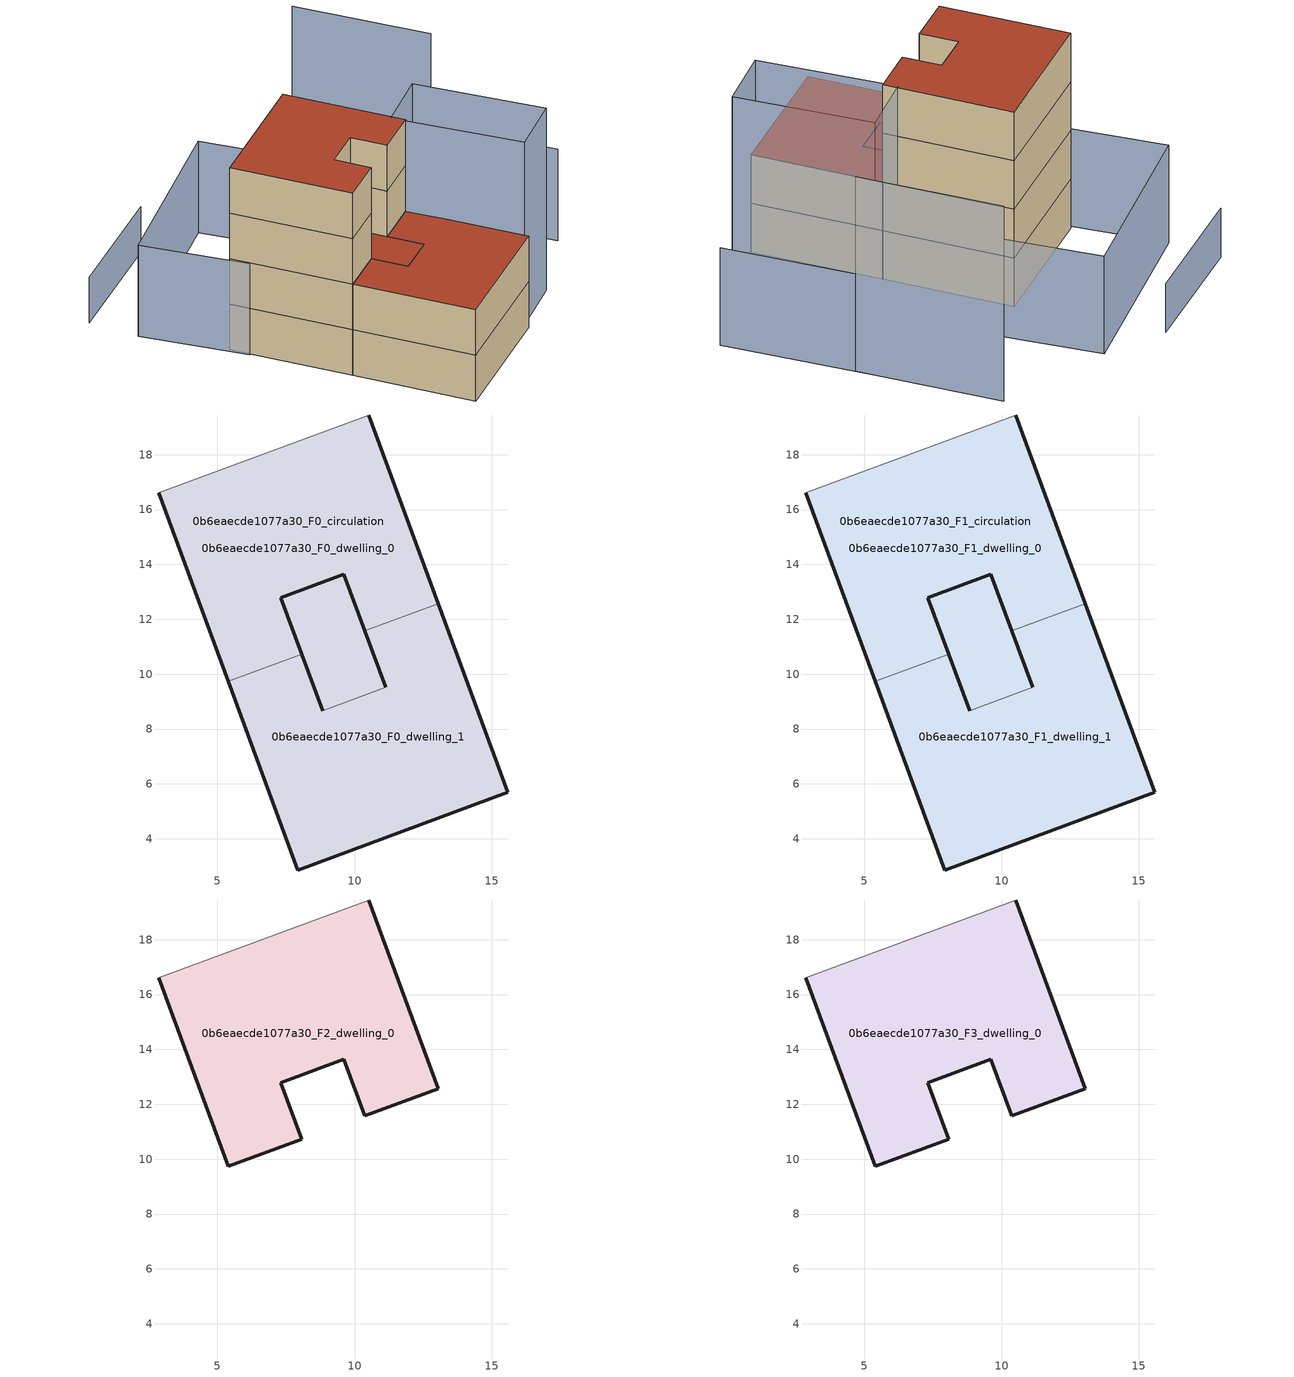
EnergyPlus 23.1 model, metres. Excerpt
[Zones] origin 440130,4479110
0b6eaecde1077a30_F0_dwelling_0
 floor ground (EU_floor_Construction): 10.5,19.45 13.04,12.57 10.37,11.58 9.61,13.64 7.31,12.79 7.4,12.56 8.07,10.73 5.39,9.74 2.85,16.62 z0; 9.61,13.64 11.13,9.51 8.83,8.67 8.07,10.73 7.4,12.56 7.31,12.79 z0
 wall outside (EU_wall_Construction): 2.85,16.62 5.39,9.74 / 8.07,10.73 7.31,12.79 9.61,13.64 10.37,11.58 / 13.04,12.57 10.5,19.45 z0:3
 wall adiabatic (EU_wall_Construction): 10.5,19.45 2.85,16.62 z0:3
 wall to 0b6eaecde1077a30_F0_dwelling_1 (EU_wall_Construction): 5.39,9.74 8.07,10.73 / 10.37,11.58 13.04,12.57 z0:3
0b6eaecde1077a30_F0_dwelling_1
 floor ground (EU_floor_Construction): 13.04,12.57 15.59,5.69 7.93,2.86 5.39,9.74 8.07,10.73 8.83,8.67 11.13,9.51 10.37,11.58 z0; 9.61,13.64 11.13,9.51 8.83,8.67 8.07,10.73 7.31,12.79 z0
 wall outside (EU_wall_Construction): 10.37,11.58 11.13,9.51 / 8.83,8.67 8.07,10.73 / 5.39,9.74 7.93,2.86 15.59,5.69 13.04,12.57 z0:3
 wall to 0b6eaecde1077a30_F0_circulation (EU_wall_Construction): 11.13,9.51 8.83,8.67 z0:3
0b6eaecde1077a30_F0_circulation
 floor ground (EU_floor_Construction): 9.61,13.64 11.13,9.51 8.83,8.67 8.07,10.73 7.4,12.56 7.31,12.79 z0; 10.5,19.45 13.04,12.57 10.37,11.58 9.61,13.64 7.31,12.79 8.07,10.73 5.39,9.74 2.85,16.62 z0; 13.04,12.57 15.59,5.69 7.93,2.86 5.39,9.74 8.07,10.73 8.83,8.67 11.13,9.51 10.37,11.58 z0
 wall outside (EU_wall_Construction): 11.13,9.51 9.61,13.64 7.31,12.79 8.83,8.67 z0:3
0b6eaecde1077a30_F1_dwelling_0
 floor to 0b6eaecde1077a30_F0_dwelling_0 (EU_floor_Construction): 10.5,19.45 13.04,12.57 10.37,11.58 9.61,13.64 7.31,12.79 7.4,12.56 8.07,10.73 5.39,9.74 2.85,16.62 z3; 9.61,13.64 10.37,11.58 11.13,9.51 8.83,8.67 8.07,10.73 7.4,12.56 7.31,12.79 z3
 wall outside (EU_wall_Construction): 2.85,16.62 5.39,9.74 / 8.07,10.73 7.31,12.79 9.61,13.64 10.37,11.58 / 13.04,12.57 10.5,19.45 z3:6
 wall adiabatic (EU_wall_Construction): 10.5,19.45 2.85,16.62 z3:6
 wall to 0b6eaecde1077a30_F1_dwelling_1 (EU_wall_Construction): 5.39,9.74 8.07,10.73 / 10.37,11.58 13.04,12.57 z3:6
 roof outside (EU_floor_Construction): 11.13,9.51 10.37,11.58 9.61,13.64 7.31,12.79 7.4,12.56 8.07,10.73 8.83,8.67 z6
0b6eaecde1077a30_F1_dwelling_1
 floor to 0b6eaecde1077a30_F0_dwelling_1 (EU_floor_Construction): 13.04,12.57 15.59,5.69 7.93,2.86 5.39,9.74 8.07,10.73 8.83,8.67 11.13,9.51 10.37,11.58 z3; 9.61,13.64 10.37,11.58 11.13,9.51 8.83,8.67 8.07,10.73 7.31,12.79 z3
 wall outside (EU_wall_Construction): 10.37,11.58 11.13,9.51 / 8.83,8.67 8.07,10.73 / 5.39,9.74 7.93,2.86 15.59,5.69 13.04,12.57 z3:6
 wall to 0b6eaecde1077a30_F1_circulation (EU_wall_Construction): 11.13,9.51 8.83,8.67 z3:6
 roof outside (EU_roof_Construction): 11.13,9.51 9.61,13.64 7.31,12.79 8.07,10.73 8.83,8.67 z6; 15.59,5.69 13.04,12.57 10.37,11.58 11.13,9.51 8.83,8.67 8.07,10.73 5.39,9.74 7.93,2.86 z6
0b6eaecde1077a30_F1_circulation
 floor outside (EU_floor_Construction): 13.04,12.57 15.59,5.69 7.93,2.86 5.39,9.74 8.07,10.73 8.83,8.67 11.13,9.51 10.37,11.58 z3
 floor to 0b6eaecde1077a30_F0_circulation (EU_floor_Construction): 9.61,13.64 11.13,9.51 8.83,8.67 8.07,10.73 7.4,12.56 7.31,12.79 z3; 10.5,19.45 13.04,12.57 10.37,11.58 9.61,13.64 7.31,12.79 8.07,10.73 5.39,9.74 2.85,16.62 z3
 wall outside (EU_wall_Construction): 11.13,9.51 9.61,13.64 7.31,12.79 8.83,8.67 z3:6
 roof outside (EU_roof_Construction): 11.13,9.51 9.61,13.64 7.31,12.79 7.4,12.56 8.07,10.73 8.83,8.67 z6; 13.04,12.57 10.5,19.45 2.85,16.62 5.39,9.74 8.07,10.73 7.31,12.79 9.61,13.64 10.37,11.58 z6; 15.59,5.69 13.04,12.57 10.37,11.58 11.13,9.51 8.83,8.67 8.07,10.73 5.39,9.74 7.93,2.86 z6
0b6eaecde1077a30_F2_dwelling_0
 floor to 0b6eaecde1077a30_F1_dwelling_0 (EU_floor_Construction): 10.5,19.45 13.04,12.57 10.37,11.58 9.61,13.64 7.31,12.79 7.4,12.56 8.07,10.73 5.39,9.74 2.85,16.62 z6
 wall outside (EU_wall_Construction): 2.85,16.62 5.39,9.74 8.07,10.73 7.31,12.79 9.61,13.64 10.37,11.58 13.04,12.57 10.5,19.45 z6:9
 wall adiabatic (EU_wall_Construction): 10.5,19.45 2.85,16.62 z6:9
0b6eaecde1077a30_F3_dwelling_0
 floor to 0b6eaecde1077a30_F2_dwelling_0 (EU_floor_Construction): 10.5,19.45 13.04,12.57 10.37,11.58 9.61,13.64 7.31,12.79 8.07,10.73 5.39,9.74 2.85,16.62 z9
 wall outside (EU_wall_Construction): 2.85,16.62 5.39,9.74 8.07,10.73 7.31,12.79 9.61,13.64 10.37,11.58 13.04,12.57 10.5,19.45 z9:12
 wall adiabatic (EU_wall_Construction): 10.5,19.45 2.85,16.62 z9:12
 roof outside (EU_roof_Construction): 13.04,12.57 10.5,19.45 2.85,16.62 5.39,9.74 8.07,10.73 7.31,12.79 9.61,13.64 10.37,11.58 z12
shading: 20.64,17.4 17.69,25.08 / 16.06,14.74 19.1,7.51 / 19.1,7.51 15.66,6.06 / 15.66,6.06 12.62,13.3 / 12.62,13.3 16.06,14.74 z0:12; 23.39,10.44 20.24,18.41 / 0.53,21.35 10.79,25.96 / 10.79,25.96 13.44,20.05 / 13.44,20.05 3.19,15.44 / 3.19,15.44 0.53,21.35 z0:6; 7.15,26.99 -0.2,24.32 z0:3
[Building]
EU S2 Campaign: North Axis=0; Terrain=City; Solar Distribution=FullExterior
[Site:Location]
Madrid: Latitude=40.5; Longitude=-3.5; Time Zone=1; Elevation=609
[SizingPeriod:WeatherFileDays]
AnnualSizingPeriod: Begin Month=1; Begin Day of Month=1; End Month=12; End Day of Month=31; Day of Week for Start Day=Monday; Use Weather File Daylight Saving Period=No; Use Weather File Rain and Snow Indicators=No
[MATERIAL]
EU_InternalMass_Material: Roughness=MediumRough; Thickness=0.1; Conductivity=1; Density=1800; Specific Heat=900; Thermal Absorptance=0.9; Solar Absorptance=0.7; Visible Absorptance=0.7
[MATERIAL:NOMASS] Roughness=MediumRough; Thermal Absorptance=0.9; Solar Absorptance=0.7; Visible Absorptance=0.7
Name | Thermal Resistance
EU_wall_NoMass | 1.60022
EU_roof_NoMass | 1.57597
EU_floor_NoMass | 0.470652
[CONSTRUCTION]
EU_wall_Construction: EU_wall_NoMass
EU_roof_Construction: EU_roof_NoMass
EU_floor_Construction: EU_floor_NoMass
EU_InternalMass_Construction: EU_InternalMass_Material
[ZONE] Type=1; Multiplier=1; Ceiling Height=autocalculate; Floor Area=autocalculate; Part of Total Floor Area=Yes
Name | Volume
0b6eaecde1077a30_F0_dwelling_0; 0b6eaecde1077a30_F1_dwelling_0; 0b6eaecde1077a30_F1_dwelling_1 | 195.563
0b6eaecde1077a30_F2_dwelling_0 | 163.269
0b6eaecde1077a30_F3_dwelling_0 | 163.268
0b6eaecde1077a30_F0_dwelling_1 | 195.5625
0b6eaecde1077a30_F0_circulation; 0b6eaecde1077a30_F1_circulation | 358.831
[INTERNALMASS] Construction=EU_InternalMass_Construction
Name | Zone or ZoneList | Surface Area
0b6eaecde1077a30_F0_dwelling_0_EU_InternalMass | 0b6eaecde1077a30_F0_dwelling_0 | 54.4227
0b6eaecde1077a30_F0_dwelling_1_EU_InternalMass | 0b6eaecde1077a30_F0_dwelling_1 | 54.4227
0b6eaecde1077a30_F1_dwelling_0_EU_InternalMass | 0b6eaecde1077a30_F1_dwelling_0 | 54.4227
0b6eaecde1077a30_F1_dwelling_1_EU_InternalMass | 0b6eaecde1077a30_F1_dwelling_1 | 54.4227
0b6eaecde1077a30_F2_dwelling_0_EU_InternalMass | 0b6eaecde1077a30_F2_dwelling_0 | 119.287
0b6eaecde1077a30_F3_dwelling_0_EU_InternalMass | 0b6eaecde1077a30_F3_dwelling_0 | 119.287
[OTHEREQUIPMENT] Fuel Type=Electricity; Design Level Calculation Method=Watts/Area; Power per Zone Floor Area=1; Fraction Latent=0; Fraction Radiant=0; Fraction Lost=0; Carbon Dioxide Generation Rate=0; EndUse Subcategory=EU_Step8_InternalGains
Name | Zone or ZoneList or Space or SpaceList | Schedule
EU_Step8_InternalGain_0b6eaecde1077a30_F0_dwelling_0_f000 | 0b6eaecde1077a30_F0_dwelling_0 | EU_Step8_GainSchedule_0b6eaecde1077a30_F0_dwelling_0_f000
EU_Step8_InternalGain_0b6eaecde1077a30_F0_dwelling_1_f000 | 0b6eaecde1077a30_F0_dwelling_1 | EU_Step8_GainSchedule_0b6eaecde1077a30_F0_dwelling_1_f000
EU_Step8_InternalGain_0b6eaecde1077a30_F1_dwelling_0_f000 | 0b6eaecde1077a30_F1_dwelling_0 | EU_Step8_GainSchedule_0b6eaecde1077a30_F1_dwelling_0_f000
EU_Step8_InternalGain_0b6eaecde1077a30_F1_dwelling_1_f000 | 0b6eaecde1077a30_F1_dwelling_1 | EU_Step8_GainSchedule_0b6eaecde1077a30_F1_dwelling_1_f000
EU_Step8_InternalGain_0b6eaecde1077a30_F2_dwelling_0_f000 | 0b6eaecde1077a30_F2_dwelling_0 | EU_Step8_GainSchedule_0b6eaecde1077a30_F2_dwelling_0_f000
EU_Step8_InternalGain_0b6eaecde1077a30_F3_dwelling_0_f000 | 0b6eaecde1077a30_F3_dwelling_0 | EU_Step8_GainSchedule_0b6eaecde1077a30_F3_dwelling_0_f000
[ZONEINFILTRATION:DESIGNFLOWRATE] Schedule=EU_AlwaysOn; Design Flow Rate Calculation Method=Flow/Area; Flow Rate per Floor Area=0.0005; Constant Term Coefficient=1; Temperature Term Coefficient=0; Velocity Term Coefficient=0; Velocity Squared Term Coefficient=0
Name | Zone or ZoneList or Space or SpaceList
EU_Circulation_Infiltration_0b6eaecde1077a30_F0_circulation | 0b6eaecde1077a30_F0_circulation
EU_Circulation_Infiltration_0b6eaecde1077a30_F1_circulation | 0b6eaecde1077a30_F1_circulation
[ZONEVENTILATION:DESIGNFLOWRATE] Schedule=EU_AlwaysOn; Design Flow Rate Calculation Method=AirChanges/Hour; Air Changes per Hour=0.480704; Ventilation Type=Natural; Fan Pressure Rise=0; Fan Total Efficiency=1; Constant Term Coefficient=1; Temperature Term Coefficient=0; Velocity Term Coefficient=0; Velocity Squared Term Coefficient=0; Minimum Indoor Temperature=-100; Maximum Indoor Temperature=100; Delta Temperature=-100; Minimum Outdoor Temperature=-100; Maximum Outdoor Temperature=100; Maximum Wind Speed=40
Name | Zone or ZoneList or Space or SpaceList
EU_ConstantAir_0b6eaecde1077a30_F0_dwelling_0 | 0b6eaecde1077a30_F0_dwelling_0
EU_ConstantAir_0b6eaecde1077a30_F0_dwelling_1 | 0b6eaecde1077a30_F0_dwelling_1
EU_ConstantAir_0b6eaecde1077a30_F1_dwelling_0 | 0b6eaecde1077a30_F1_dwelling_0
EU_ConstantAir_0b6eaecde1077a30_F1_dwelling_1 | 0b6eaecde1077a30_F1_dwelling_1
EU_ConstantAir_0b6eaecde1077a30_F2_dwelling_0 | 0b6eaecde1077a30_F2_dwelling_0
EU_ConstantAir_0b6eaecde1077a30_F3_dwelling_0 | 0b6eaecde1077a30_F3_dwelling_0
[HVACTEMPLATE:THERMOSTAT] Constant Heating Setpoint=20; Constant Cooling Setpoint=50
EU_HeatOnly_0b6eaecde1077a30_F0_dwelling_0; EU_HeatOnly_0b6eaecde1077a30_F0_dwelling_1; EU_HeatOnly_0b6eaecde1077a30_F1_dwelling_0; EU_HeatOnly_0b6eaecde1077a30_F1_dwelling_1; EU_HeatOnly_0b6eaecde1077a30_F2_dwelling_0; EU_HeatOnly_0b6eaecde1077a30_F3_dwelling_0
[HVACTEMPLATE:ZONE:IDEALLOADSAIRSYSTEM] System Availability Schedule=EU_AlwaysOn; Maximum Heating Supply Air Temperature=50; Minimum Cooling Supply Air Temperature=13; Maximum Heating Supply Air Humidity Ratio=0.0156; Minimum Cooling Supply Air Humidity Ratio=0.0077; Heating Limit=NoLimit; Cooling Limit=NoLimit; Heating Availability Schedule=EU_AlwaysOn; Cooling Availability Schedule=EU_CoolingOff; Dehumidification Control Type=ConstantSensibleHeatRatio; Cooling Sensible Heat Ratio=0.7; Dehumidification Setpoint=60; Humidification Control Type=None; Humidification Setpoint=30; Outdoor Air Method=None; Outdoor Air Flow Rate per Person=0.00944; Outdoor Air Flow Rate per Zone Floor Area=0; Outdoor Air Flow Rate per Zone=0; Demand Controlled Ventilation Type=None; Outdoor Air Economizer Type=NoEconomizer; Heat Recovery Type=None; Sensible Heat Recovery Effectiveness=0.7; Latent Heat Recovery Effectiveness=0.65
Name | Template Thermostat
0b6eaecde1077a30_F0_dwelling_0 | EU_HeatOnly_0b6eaecde1077a30_F0_dwelling_0
0b6eaecde1077a30_F0_dwelling_1 | EU_HeatOnly_0b6eaecde1077a30_F0_dwelling_1
0b6eaecde1077a30_F1_dwelling_0 | EU_HeatOnly_0b6eaecde1077a30_F1_dwelling_0
0b6eaecde1077a30_F1_dwelling_1 | EU_HeatOnly_0b6eaecde1077a30_F1_dwelling_1
0b6eaecde1077a30_F2_dwelling_0 | EU_HeatOnly_0b6eaecde1077a30_F2_dwelling_0
0b6eaecde1077a30_F3_dwelling_0 | EU_HeatOnly_0b6eaecde1077a30_F3_dwelling_0
[SIZING:ZONE] Zone Cooling Design Supply Air Temperature Input Method=SupplyAirTemperature; Zone Cooling Design Supply Air Temperature=13; Zone Heating Design Supply Air Temperature Input Method=SupplyAirTemperature; Zone Heating Design Supply Air Temperature=50; Zone Cooling Design Supply Air Humidity Ratio=0.008; Zone Heating Design Supply Air Humidity Ratio=0.008; Cooling Design Air Flow Method=DesignDay; Cooling Design Air Flow Rate=0; Cooling Minimum Air Flow per Zone Floor Area=0.000762; Cooling Minimum Air Flow=0; Cooling Minimum Air Flow Fraction=0.2; Heating Design Air Flow Method=DesignDay; Heating Design Air Flow Rate=0; Heating Maximum Air Flow per Zone Floor Area=0.002032; Heating Maximum Air Flow=0.141576; Heating Maximum Air Flow Fraction=0.3; Account for Dedicated Outdoor Air System=No; Dedicated Outdoor Air System Control Strategy=NeutralSupplyAir; Dedicated Outdoor Air Low Setpoint Temperature for Design=autosize; Dedicated Outdoor Air High Setpoint Temperature for Design=autosize; Zone Load Sizing Method=Sensible Load Only No Latent Load; Zone Latent Cooling Design Supply Air Humidity Ratio Input Method=HumidityRatioDifference; Zone Cooling Design Supply Air Humidity Ratio Difference=0.005; Zone Latent Heating Design Supply Air Humidity Ratio Input Method=HumidityRatioDifference; Zone Humidification Design Supply Air Humidity Ratio Difference=0.005
0b6eaecde1077a30_F0_dwelling_0; 0b6eaecde1077a30_F0_dwelling_1; 0b6eaecde1077a30_F1_dwelling_0; 0b6eaecde1077a30_F1_dwelling_1; 0b6eaecde1077a30_F2_dwelling_0; 0b6eaecde1077a30_F3_dwelling_0
[SCHEDULE:CONSTANT]
Name | Hourly Value
EU_AlwaysOn | 1
EU_CoolingOff | 0
[SCHEDULE:FILE] Column Number=1; Rows to Skip at Top=0; Number of Hours of Data=8760; Column Separator=Comma; Interpolate to Timestep=No; Minutes per Item=60; Adjust Schedule for Daylight Savings=Yes
Name | File
EU_Step8_GainSchedule_0b6eaecde1077a30_F0_dwelling_0_f000 | ../../schedules/0b6eaecde1077a30/0b6eaecde1077a30_F0_dwelling_0_f000_gain.csv
EU_Step8_GainSchedule_0b6eaecde1077a30_F0_dwelling_1_f000 | ../../schedules/0b6eaecde1077a30/0b6eaecde1077a30_F0_dwelling_1_f000_gain.csv
EU_Step8_GainSchedule_0b6eaecde1077a30_F1_dwelling_0_f000 | ../../schedules/0b6eaecde1077a30/0b6eaecde1077a30_F1_dwelling_0_f000_gain.csv
EU_Step8_GainSchedule_0b6eaecde1077a30_F1_dwelling_1_f000 | ../../schedules/0b6eaecde1077a30/0b6eaecde1077a30_F1_dwelling_1_f000_gain.csv
EU_Step8_GainSchedule_0b6eaecde1077a30_F2_dwelling_0_f000 | ../../schedules/0b6eaecde1077a30/0b6eaecde1077a30_F2_dwelling_0_f000_gain.csv
EU_Step8_GainSchedule_0b6eaecde1077a30_F3_dwelling_0_f000 | ../../schedules/0b6eaecde1077a30/0b6eaecde1077a30_F3_dwelling_0_f000_gain.csv
